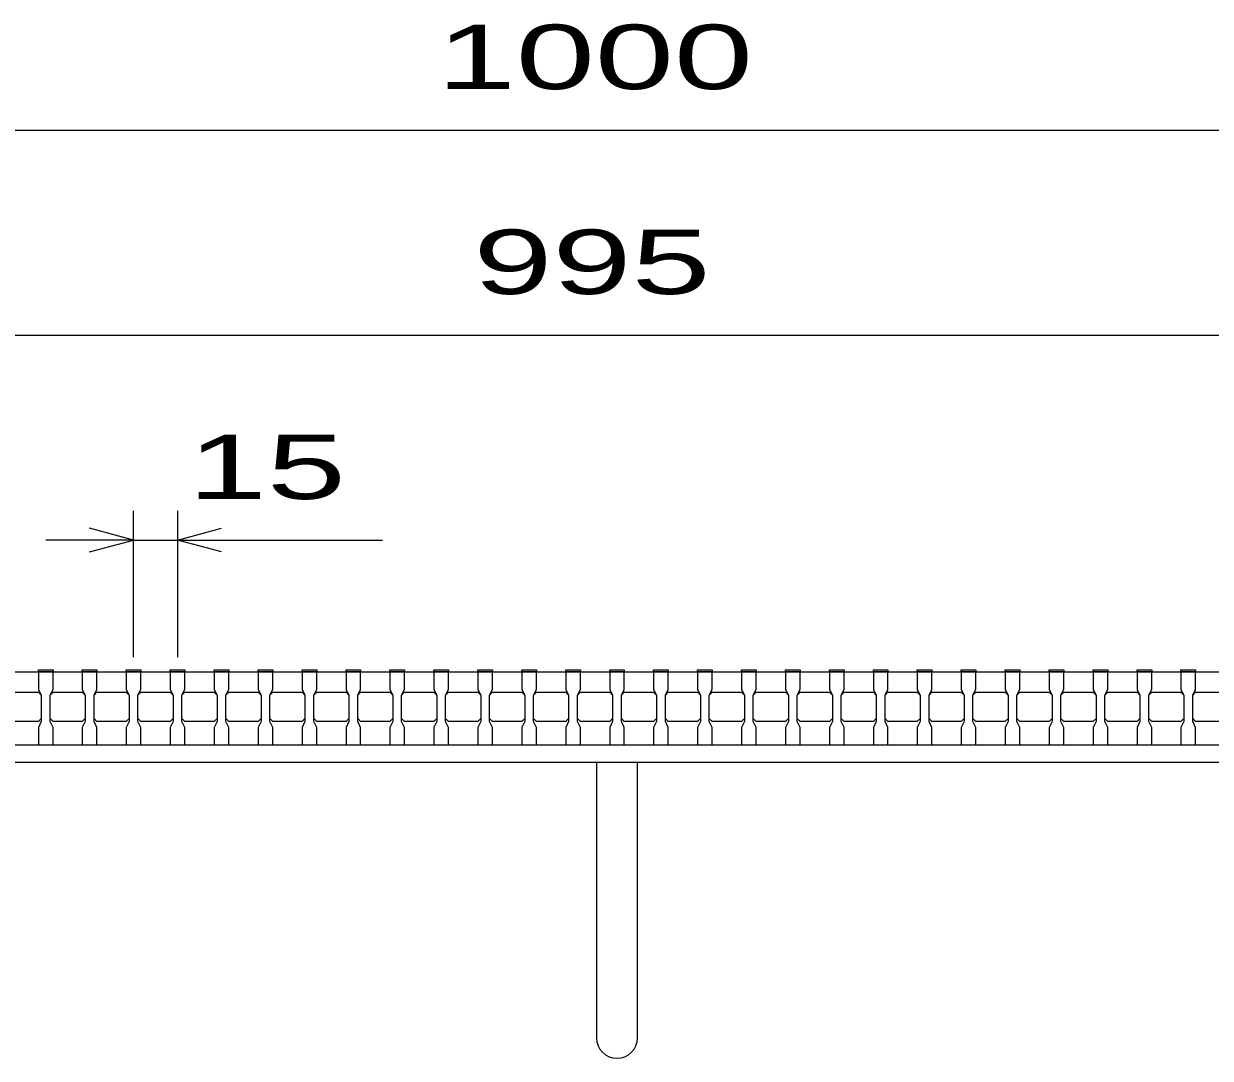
# Model space of a CAD drawing. Units: millimetres, scale not verified. Extents: x -1820 to 1731, y -1282 to 1054.
# Drawn here: x -1124 to -719, y -594.5 to -241.2 of the extents above; entities that cross this region are included whole.
import ezdxf
from ezdxf.enums import TextEntityAlignment as Align

# ---------------------------------------------------------------- set-up
doc = ezdxf.new("R2010")
doc.units = ezdxf.units.MM
doc.header["$LTSCALE"] = 10
for name, color, linetype, lineweight in [('16', 3, 'Continuous', 25), ('19', 6, 'Continuous', 25), ('22', 4, 'Continuous', 25)]:
    doc.layers.add(name, color=color, linetype=linetype, lineweight=lineweight)
doc.styles.add('ベクトル', font='')
doc.styles.get('ベクトル').set_extended_font_data('ベクトル')

msp = doc.modelspace()

# ---------------------------------------------------------------- linework, layer by layer
at = {"layer": '16'}
for p, q in [((-1419, -462.5), (-424, -462.5)), ((-1119, -462.5), (-1119, -461.8)), ((-1119, -461.8), (-1114, -461.8)), ((-1119, -462.5), (-1119, -468.5)), ((-1114, -462.5), (-1119, -462.5)), ((-1114, -461.8), (-1114, -462.5)), ((-1114, -468.5), (-1114, -462.5)), ((-1104, -462.5), (-1104, -461.8)), ((-1104, -461.8), (-1099, -461.8)), ((-1104, -462.5), (-1104, -468.5)), ((-1099, -462.5), (-1104, -462.5)), ((-1099, -461.8), (-1099, -462.5)), ((-1099, -468.5), (-1099, -462.5)), ((-1089, -462.5), (-1089, -461.8)), ((-1089, -461.8), (-1084, -461.8)), ((-1089, -462.5), (-1089, -468.5)), ((-1084, -462.5), (-1089, -462.5)), ((-1084, -461.8), (-1084, -462.5)), ((-1084, -468.5), (-1084, -462.5)), ((-1074, -462.5), (-1074, -461.8)), ((-1074, -461.8), (-1069, -461.8)), ((-1074, -462.5), (-1074, -468.5)), ((-1069, -462.5), (-1074, -462.5)), ((-1069, -461.8), (-1069, -462.5)), ((-1069, -468.5), (-1069, -462.5)), ((-1059, -462.5), (-1059, -461.8)), ((-1059, -461.8), (-1054, -461.8)), ((-1059, -462.5), (-1059, -468.5)), ((-1054, -462.5), (-1059, -462.5)), ((-1054, -461.8), (-1054, -462.5)), ((-1054, -468.5), (-1054, -462.5)), ((-1044, -462.5), (-1044, -461.8)), ((-1044, -461.8), (-1039, -461.8)), ((-1044, -462.5), (-1044, -468.5)), ((-1039, -462.5), (-1044, -462.5)), ((-1039, -461.8), (-1039, -462.5)), ((-1039, -468.5), (-1039, -462.5)), ((-1029, -462.5), (-1029, -461.8)), ((-1029, -461.8), (-1024, -461.8)), ((-1029, -462.5), (-1029, -468.5)), ((-1024, -462.5), (-1029, -462.5)), ((-1024, -461.8), (-1024, -462.5)), ((-1024, -468.5), (-1024, -462.5)), ((-1014, -462.5), (-1014, -461.8)), ((-1014, -461.8), (-1009, -461.8)), ((-1014, -462.5), (-1014, -468.5)), ((-1009, -462.5), (-1014, -462.5)), ((-1009, -461.8), (-1009, -462.5)), ((-1009, -468.5), (-1009, -462.5)), ((-999, -462.5), (-999, -461.8)), ((-999, -461.8), (-994, -461.8)), ((-999, -462.5), (-999, -468.5)), ((-994, -462.5), (-999, -462.5)), ((-994, -461.8), (-994, -462.5)), ((-994, -468.5), (-994, -462.5)), ((-984, -462.5), (-984, -461.8)), ((-984, -461.8), (-979, -461.8)), ((-984, -462.5), (-984, -468.5)), ((-979, -462.5), (-984, -462.5)), ((-979, -461.8), (-979, -462.5)), ((-979, -468.5), (-979, -462.5)), ((-969, -462.5), (-969, -461.8)), ((-969, -461.8), (-964, -461.8)), ((-969, -462.5), (-969, -468.5)), ((-964, -462.5), (-969, -462.5)), ((-964, -461.8), (-964, -462.5)), ((-964, -468.5), (-964, -462.5)), ((-954, -462.5), (-954, -461.8)), ((-954, -461.8), (-949, -461.8)), ((-954, -462.5), (-954, -468.5)), ((-949, -462.5), (-954, -462.5)), ((-949, -461.8), (-949, -462.5)), ((-949, -468.5), (-949, -462.5)), ((-939, -462.5), (-939, -461.8)), ((-939, -461.8), (-934, -461.8)), ((-939, -462.5), (-939, -468.5)), ((-934, -462.5), (-939, -462.5)), ((-934, -461.8), (-934, -462.5)), ((-934, -468.5), (-934, -462.5)), ((-924, -462.5), (-924, -461.8)), ((-924, -461.8), (-919, -461.8)), ((-924, -462.5), (-924, -468.5)), ((-919, -462.5), (-924, -462.5)), ((-919, -461.8), (-919, -462.5)), ((-919, -468.5), (-919, -462.5)), ((-909, -462.5), (-909, -461.8)), ((-909, -461.8), (-904, -461.8)), ((-909, -462.5), (-909, -468.5)), ((-904, -462.5), (-909, -462.5)), ((-904, -461.8), (-904, -462.5)), ((-904, -468.5), (-904, -462.5)), ((-894, -462.5), (-894, -461.8)), ((-894, -461.8), (-889, -461.8)), ((-894, -462.5), (-894, -468.5)), ((-889, -462.5), (-894, -462.5)), ((-889, -461.8), (-889, -462.5)), ((-889, -468.5), (-889, -462.5)), ((-879, -462.5), (-879, -461.8)), ((-879, -461.8), (-874, -461.8)), ((-879, -462.5), (-879, -468.5)), ((-874, -462.5), (-879, -462.5)), ((-874, -461.8), (-874, -462.5)), ((-874, -468.5), (-874, -462.5)), ((-864, -462.5), (-864, -461.8)), ((-864, -461.8), (-859, -461.8)), ((-864, -462.5), (-864, -468.5)), ((-859, -462.5), (-864, -462.5)), ((-859, -461.8), (-859, -462.5)), ((-859, -468.5), (-859, -462.5)), ((-849, -462.5), (-849, -461.8)), ((-849, -461.8), (-844, -461.8)), ((-849, -462.5), (-849, -468.5)), ((-844, -462.5), (-849, -462.5)), ((-844, -461.8), (-844, -462.5)), ((-844, -468.5), (-844, -462.5)), ((-834, -462.5), (-834, -461.8)), ((-834, -461.8), (-829, -461.8)), ((-834, -462.5), (-834, -468.5)), ((-829, -462.5), (-834, -462.5)), ((-829, -461.8), (-829, -462.5)), ((-829, -468.5), (-829, -462.5)), ((-819, -462.5), (-819, -461.8)), ((-819, -461.8), (-814, -461.8)), ((-819, -462.5), (-819, -468.5)), ((-814, -462.5), (-819, -462.5)), ((-814, -461.8), (-814, -462.5)), ((-814, -468.5), (-814, -462.5)), ((-804, -462.5), (-804, -461.8)), ((-804, -461.8), (-799, -461.8)), ((-804, -462.5), (-804, -468.5)), ((-799, -462.5), (-804, -462.5)), ((-799, -461.8), (-799, -462.5)), ((-799, -468.5), (-799, -462.5)), ((-789, -462.5), (-789, -461.8)), ((-789, -461.8), (-784, -461.8)), ((-789, -462.5), (-789, -468.5)), ((-784, -462.5), (-789, -462.5)), ((-784, -461.8), (-784, -462.5)), ((-784, -468.5), (-784, -462.5)), ((-774, -462.5), (-774, -461.8)), ((-774, -461.8), (-769, -461.8)), ((-774, -462.5), (-774, -468.5)), ((-769, -462.5), (-774, -462.5)), ((-769, -461.8), (-769, -462.5)), ((-769, -468.5), (-769, -462.5)), ((-759, -462.5), (-759, -461.8)), ((-759, -461.8), (-754, -461.8)), ((-759, -462.5), (-759, -468.5)), ((-754, -462.5), (-759, -462.5)), ((-754, -461.8), (-754, -462.5)), ((-754, -468.5), (-754, -462.5)), ((-744, -462.5), (-744, -461.8)), ((-744, -461.8), (-739, -461.8)), ((-744, -462.5), (-744, -468.5)), ((-739, -462.5), (-744, -462.5)), ((-739, -461.8), (-739, -462.5)), ((-739, -468.5), (-739, -462.5)), ((-729, -462.5), (-729, -461.8)), ((-729, -461.8), (-724, -461.8)), ((-729, -462.5), (-729, -468.5)), ((-724, -462.5), (-729, -462.5)), ((-724, -461.8), (-724, -462.5)), ((-724, -468.5), (-724, -462.5)), ((-1129, -469.5), (-1119, -469.5)), ((-1119, -468.5), (-1118, -470.5)), ((-1119, -469.5), (-1118, -470.5)), ((-1115, -470.5), (-1114, -468.5)), ((-1115, -470.5), (-1114, -469.5)), ((-1114, -469.5), (-1104, -469.5)), ((-1104, -468.5), (-1103, -470.5)), ((-1104, -469.5), (-1103, -470.5)), ((-1100, -470.5), (-1099, -468.5)), ((-1100, -470.5), (-1099, -469.5)), ((-1099, -469.5), (-1089, -469.5)), ((-1089, -468.5), (-1088, -470.5)), ((-1089, -469.5), (-1088, -470.5)), ((-1085, -470.5), (-1084, -468.5)), ((-1085, -470.5), (-1084, -469.5)), ((-1084, -469.5), (-1074, -469.5)), ((-1074, -468.5), (-1073, -470.5)), ((-1074, -469.5), (-1073, -470.5)), ((-1070, -470.5), (-1069, -468.5)), ((-1070, -470.5), (-1069, -469.5)), ((-1069, -469.5), (-1059, -469.5)), ((-1059, -468.5), (-1058, -470.5)), ((-1059, -469.5), (-1058, -470.5)), ((-1055, -470.5), (-1054, -468.5)), ((-1055, -470.5), (-1054, -469.5)), ((-1054, -469.5), (-1044, -469.5)), ((-1044, -468.5), (-1043, -470.5)), ((-1044, -469.5), (-1043, -470.5)), ((-1040, -470.5), (-1039, -468.5)), ((-1040, -470.5), (-1039, -469.5)), ((-1039, -469.5), (-1029, -469.5)), ((-1029, -468.5), (-1028, -470.5)), ((-1029, -469.5), (-1028, -470.5)), ((-1025, -470.5), (-1024, -468.5)), ((-1025, -470.5), (-1024, -469.5)), ((-1024, -469.5), (-1014, -469.5)), ((-1014, -468.5), (-1013, -470.5)), ((-1014, -469.5), (-1013, -470.5)), ((-1010, -470.5), (-1009, -468.5)), ((-1010, -470.5), (-1009, -469.5)), ((-1009, -469.5), (-999, -469.5)), ((-999, -468.5), (-998, -470.5)), ((-999, -469.5), (-998, -470.5)), ((-995, -470.5), (-994, -468.5)), ((-995, -470.5), (-994, -469.5)), ((-994, -469.5), (-984, -469.5)), ((-984, -468.5), (-983, -470.5)), ((-984, -469.5), (-983, -470.5)), ((-980, -470.5), (-979, -468.5)), ((-980, -470.5), (-979, -469.5)), ((-979, -469.5), (-969, -469.5)), ((-969, -468.5), (-968, -470.5)), ((-969, -469.5), (-968, -470.5)), ((-965, -470.5), (-964, -468.5)), ((-965, -470.5), (-964, -469.5)), ((-964, -469.5), (-954, -469.5)), ((-954, -468.5), (-953, -470.5)), ((-954, -469.5), (-953, -470.5)), ((-950, -470.5), (-949, -468.5)), ((-950, -470.5), (-949, -469.5)), ((-949, -469.5), (-939, -469.5)), ((-939, -468.5), (-938, -470.5)), ((-939, -469.5), (-938, -470.5)), ((-935, -470.5), (-934, -468.5)), ((-935, -470.5), (-934, -469.5)), ((-934, -469.5), (-924, -469.5)), ((-924, -468.5), (-923, -470.5)), ((-924, -469.5), (-923, -470.5)), ((-920, -470.5), (-919, -468.5)), ((-920, -470.5), (-919, -469.5)), ((-919, -469.5), (-909, -469.5)), ((-909, -468.5), (-908, -470.5)), ((-909, -469.5), (-908, -470.5)), ((-905, -470.5), (-904, -468.5)), ((-905, -470.5), (-904, -469.5)), ((-904, -469.5), (-894, -469.5)), ((-894, -468.5), (-893, -470.5)), ((-894, -469.5), (-893, -470.5)), ((-890, -470.5), (-889, -468.5)), ((-890, -470.5), (-889, -469.5)), ((-889, -469.5), (-879, -469.5)), ((-879, -468.5), (-878, -470.5)), ((-879, -469.5), (-878, -470.5)), ((-875, -470.5), (-874, -468.5)), ((-875, -470.5), (-874, -469.5)), ((-874, -469.5), (-864, -469.5)), ((-864, -468.5), (-863, -470.5)), ((-864, -469.5), (-863, -470.5)), ((-860, -470.5), (-859, -468.5)), ((-860, -470.5), (-859, -469.5)), ((-859, -469.5), (-849, -469.5)), ((-849, -468.5), (-848, -470.5)), ((-849, -469.5), (-848, -470.5)), ((-845, -470.5), (-844, -468.5)), ((-845, -470.5), (-844, -469.5)), ((-844, -469.5), (-834, -469.5)), ((-834, -468.5), (-833, -470.5)), ((-834, -469.5), (-833, -470.5)), ((-830, -470.5), (-829, -468.5)), ((-830, -470.5), (-829, -469.5)), ((-829, -469.5), (-819, -469.5)), ((-819, -468.5), (-818, -470.5)), ((-819, -469.5), (-818, -470.5)), ((-815, -470.5), (-814, -468.5)), ((-815, -470.5), (-814, -469.5)), ((-814, -469.5), (-804, -469.5)), ((-804, -468.5), (-803, -470.5)), ((-804, -469.5), (-803, -470.5)), ((-800, -470.5), (-799, -468.5)), ((-800, -470.5), (-799, -469.5)), ((-799, -469.5), (-789, -469.5)), ((-789, -468.5), (-788, -470.5)), ((-789, -469.5), (-788, -470.5)), ((-785, -470.5), (-784, -468.5)), ((-785, -470.5), (-784, -469.5)), ((-784, -469.5), (-774, -469.5)), ((-774, -468.5), (-773, -470.5)), ((-774, -469.5), (-773, -470.5)), ((-770, -470.5), (-769, -468.5)), ((-770, -470.5), (-769, -469.5)), ((-769, -469.5), (-759, -469.5)), ((-759, -468.5), (-758, -470.5)), ((-759, -469.5), (-758, -470.5)), ((-755, -470.5), (-754, -468.5)), ((-755, -470.5), (-754, -469.5)), ((-754, -469.5), (-744, -469.5)), ((-744, -468.5), (-743, -470.5)), ((-744, -469.5), (-743, -470.5)), ((-740, -470.5), (-739, -468.5)), ((-740, -470.5), (-739, -469.5)), ((-739, -469.5), (-729, -469.5)), ((-729, -468.5), (-728, -470.5)), ((-729, -469.5), (-728, -470.5)), ((-725, -470.5), (-724, -468.5)), ((-725, -470.5), (-724, -469.5)), ((-724, -469.5), (-714, -469.5)), ((-1118, -470.5), (-1118, -479.5)), ((-1115, -479.5), (-1115, -470.5)), ((-1103, -470.5), (-1103, -479.5)), ((-1100, -479.5), (-1100, -470.5)), ((-1088, -470.5), (-1088, -479.5)), ((-1085, -479.5), (-1085, -470.5)), ((-1073, -470.5), (-1073, -479.5)), ((-1070, -479.5), (-1070, -470.5)), ((-1058, -470.5), (-1058, -479.5)), ((-1055, -479.5), (-1055, -470.5)), ((-1043, -470.5), (-1043, -479.5)), ((-1040, -479.5), (-1040, -470.5)), ((-1028, -470.5), (-1028, -479.5)), ((-1025, -479.5), (-1025, -470.5)), ((-1013, -470.5), (-1013, -479.5)), ((-1010, -479.5), (-1010, -470.5)), ((-998, -470.5), (-998, -479.5)), ((-995, -479.5), (-995, -470.5)), ((-983, -470.5), (-983, -479.5)), ((-980, -479.5), (-980, -470.5)), ((-968, -470.5), (-968, -479.5)), ((-965, -479.5), (-965, -470.5)), ((-953, -470.5), (-953, -479.5)), ((-950, -479.5), (-950, -470.5)), ((-938, -470.5), (-938, -479.5)), ((-935, -479.5), (-935, -470.5)), ((-923, -470.5), (-923, -479.5)), ((-920, -479.5), (-920, -470.5)), ((-908, -470.5), (-908, -479.5)), ((-905, -479.5), (-905, -470.5)), ((-893, -470.5), (-893, -479.5)), ((-890, -479.5), (-890, -470.5)), ((-878, -470.5), (-878, -479.5)), ((-875, -479.5), (-875, -470.5)), ((-863, -470.5), (-863, -479.5)), ((-860, -479.5), (-860, -470.5)), ((-848, -470.5), (-848, -479.5)), ((-845, -479.5), (-845, -470.5)), ((-833, -470.5), (-833, -479.5)), ((-830, -479.5), (-830, -470.5)), ((-818, -470.5), (-818, -479.5)), ((-815, -479.5), (-815, -470.5)), ((-803, -470.5), (-803, -479.5)), ((-800, -479.5), (-800, -470.5)), ((-788, -470.5), (-788, -479.5)), ((-785, -479.5), (-785, -470.5)), ((-773, -470.5), (-773, -479.5)), ((-770, -479.5), (-770, -470.5)), ((-758, -470.5), (-758, -479.5)), ((-755, -479.5), (-755, -470.5)), ((-743, -470.5), (-743, -479.5)), ((-740, -479.5), (-740, -470.5)), ((-728, -470.5), (-728, -479.5)), ((-725, -479.5), (-725, -470.5)), ((-1119, -479.5), (-1129, -479.5)), ((-1118, -478.5), (-1119, -479.5)), ((-1118, -479.5), (-1119, -481.5)), ((-1119, -481.5), (-1119, -487.5)), ((-1114, -479.5), (-1115, -478.5)), ((-1114, -481.5), (-1115, -479.5)), ((-1104, -479.5), (-1114, -479.5)), ((-1114, -487.5), (-1114, -481.5)), ((-1103, -478.5), (-1104, -479.5)), ((-1103, -479.5), (-1104, -481.5)), ((-1104, -481.5), (-1104, -487.5)), ((-1099, -479.5), (-1100, -478.5)), ((-1099, -481.5), (-1100, -479.5)), ((-1089, -479.5), (-1099, -479.5)), ((-1099, -487.5), (-1099, -481.5)), ((-1088, -478.5), (-1089, -479.5)), ((-1088, -479.5), (-1089, -481.5)), ((-1089, -481.5), (-1089, -487.5)), ((-1084, -479.5), (-1085, -478.5)), ((-1084, -481.5), (-1085, -479.5)), ((-1074, -479.5), (-1084, -479.5)), ((-1084, -487.5), (-1084, -481.5)), ((-1073, -478.5), (-1074, -479.5)), ((-1073, -479.5), (-1074, -481.5)), ((-1074, -481.5), (-1074, -487.5)), ((-1069, -479.5), (-1070, -478.5)), ((-1069, -481.5), (-1070, -479.5)), ((-1059, -479.5), (-1069, -479.5)), ((-1069, -487.5), (-1069, -481.5)), ((-1058, -478.5), (-1059, -479.5)), ((-1058, -479.5), (-1059, -481.5)), ((-1059, -481.5), (-1059, -487.5)), ((-1054, -479.5), (-1055, -478.5)), ((-1054, -481.5), (-1055, -479.5)), ((-1044, -479.5), (-1054, -479.5)), ((-1054, -487.5), (-1054, -481.5)), ((-1043, -478.5), (-1044, -479.5)), ((-1043, -479.5), (-1044, -481.5)), ((-1044, -481.5), (-1044, -487.5)), ((-1039, -479.5), (-1040, -478.5)), ((-1039, -481.5), (-1040, -479.5)), ((-1029, -479.5), (-1039, -479.5)), ((-1039, -487.5), (-1039, -481.5)), ((-1028, -478.5), (-1029, -479.5)), ((-1028, -479.5), (-1029, -481.5)), ((-1029, -481.5), (-1029, -487.5)), ((-1024, -479.5), (-1025, -478.5)), ((-1024, -481.5), (-1025, -479.5)), ((-1014, -479.5), (-1024, -479.5)), ((-1024, -487.5), (-1024, -481.5)), ((-1013, -478.5), (-1014, -479.5)), ((-1013, -479.5), (-1014, -481.5)), ((-1014, -481.5), (-1014, -487.5)), ((-1009, -479.5), (-1010, -478.5)), ((-1009, -481.5), (-1010, -479.5)), ((-999, -479.5), (-1009, -479.5)), ((-1009, -487.5), (-1009, -481.5)), ((-998, -478.5), (-999, -479.5)), ((-998, -479.5), (-999, -481.5)), ((-999, -481.5), (-999, -487.5)), ((-994, -479.5), (-995, -478.5)), ((-994, -481.5), (-995, -479.5)), ((-984, -479.5), (-994, -479.5)), ((-994, -487.5), (-994, -481.5)), ((-983, -478.5), (-984, -479.5)), ((-983, -479.5), (-984, -481.5)), ((-984, -481.5), (-984, -487.5)), ((-979, -479.5), (-980, -478.5)), ((-979, -481.5), (-980, -479.5)), ((-969, -479.5), (-979, -479.5)), ((-979, -487.5), (-979, -481.5)), ((-968, -478.5), (-969, -479.5)), ((-968, -479.5), (-969, -481.5)), ((-969, -481.5), (-969, -487.5)), ((-964, -479.5), (-965, -478.5)), ((-964, -481.5), (-965, -479.5)), ((-954, -479.5), (-964, -479.5)), ((-964, -487.5), (-964, -481.5)), ((-953, -478.5), (-954, -479.5)), ((-953, -479.5), (-954, -481.5)), ((-954, -481.5), (-954, -487.5)), ((-949, -479.5), (-950, -478.5)), ((-949, -481.5), (-950, -479.5)), ((-939, -479.5), (-949, -479.5)), ((-949, -487.5), (-949, -481.5)), ((-938, -478.5), (-939, -479.5)), ((-938, -479.5), (-939, -481.5)), ((-939, -481.5), (-939, -487.5)), ((-934, -479.5), (-935, -478.5)), ((-934, -481.5), (-935, -479.5)), ((-924, -479.5), (-934, -479.5)), ((-934, -487.5), (-934, -481.5)), ((-923, -478.5), (-924, -479.5)), ((-923, -479.5), (-924, -481.5)), ((-924, -481.5), (-924, -487.5)), ((-919, -479.5), (-920, -478.5)), ((-919, -481.5), (-920, -479.5)), ((-909, -479.5), (-919, -479.5)), ((-919, -487.5), (-919, -481.5)), ((-908, -478.5), (-909, -479.5)), ((-908, -479.5), (-909, -481.5)), ((-909, -481.5), (-909, -487.5)), ((-904, -479.5), (-905, -478.5)), ((-904, -481.5), (-905, -479.5)), ((-894, -479.5), (-904, -479.5)), ((-904, -487.5), (-904, -481.5)), ((-893, -478.5), (-894, -479.5)), ((-893, -479.5), (-894, -481.5)), ((-894, -481.5), (-894, -487.5)), ((-889, -479.5), (-890, -478.5)), ((-889, -481.5), (-890, -479.5)), ((-879, -479.5), (-889, -479.5)), ((-889, -487.5), (-889, -481.5)), ((-878, -478.5), (-879, -479.5)), ((-878, -479.5), (-879, -481.5)), ((-879, -481.5), (-879, -487.5)), ((-874, -479.5), (-875, -478.5)), ((-874, -481.5), (-875, -479.5)), ((-864, -479.5), (-874, -479.5)), ((-874, -487.5), (-874, -481.5)), ((-863, -478.5), (-864, -479.5)), ((-863, -479.5), (-864, -481.5)), ((-864, -481.5), (-864, -487.5)), ((-859, -479.5), (-860, -478.5)), ((-859, -481.5), (-860, -479.5)), ((-849, -479.5), (-859, -479.5)), ((-859, -487.5), (-859, -481.5)), ((-848, -478.5), (-849, -479.5)), ((-848, -479.5), (-849, -481.5)), ((-849, -481.5), (-849, -487.5)), ((-844, -479.5), (-845, -478.5)), ((-844, -481.5), (-845, -479.5)), ((-834, -479.5), (-844, -479.5)), ((-844, -487.5), (-844, -481.5)), ((-833, -478.5), (-834, -479.5)), ((-833, -479.5), (-834, -481.5)), ((-834, -481.5), (-834, -487.5)), ((-829, -479.5), (-830, -478.5)), ((-829, -481.5), (-830, -479.5)), ((-819, -479.5), (-829, -479.5)), ((-829, -487.5), (-829, -481.5)), ((-818, -478.5), (-819, -479.5)), ((-818, -479.5), (-819, -481.5)), ((-819, -481.5), (-819, -487.5)), ((-814, -479.5), (-815, -478.5)), ((-814, -481.5), (-815, -479.5)), ((-804, -479.5), (-814, -479.5)), ((-814, -487.5), (-814, -481.5)), ((-803, -478.5), (-804, -479.5)), ((-803, -479.5), (-804, -481.5)), ((-804, -481.5), (-804, -487.5)), ((-799, -479.5), (-800, -478.5)), ((-799, -481.5), (-800, -479.5)), ((-789, -479.5), (-799, -479.5)), ((-799, -487.5), (-799, -481.5)), ((-788, -478.5), (-789, -479.5)), ((-788, -479.5), (-789, -481.5)), ((-789, -481.5), (-789, -487.5)), ((-784, -479.5), (-785, -478.5)), ((-784, -481.5), (-785, -479.5)), ((-774, -479.5), (-784, -479.5)), ((-784, -487.5), (-784, -481.5)), ((-773, -478.5), (-774, -479.5)), ((-773, -479.5), (-774, -481.5)), ((-774, -481.5), (-774, -487.5)), ((-769, -479.5), (-770, -478.5)), ((-769, -481.5), (-770, -479.5)), ((-759, -479.5), (-769, -479.5)), ((-769, -487.5), (-769, -481.5)), ((-758, -478.5), (-759, -479.5)), ((-758, -479.5), (-759, -481.5)), ((-759, -481.5), (-759, -487.5)), ((-754, -479.5), (-755, -478.5)), ((-754, -481.5), (-755, -479.5)), ((-744, -479.5), (-754, -479.5)), ((-754, -487.5), (-754, -481.5)), ((-743, -478.5), (-744, -479.5)), ((-743, -479.5), (-744, -481.5)), ((-744, -481.5), (-744, -487.5)), ((-739, -479.5), (-740, -478.5)), ((-739, -481.5), (-740, -479.5)), ((-729, -479.5), (-739, -479.5)), ((-739, -487.5), (-739, -481.5)), ((-728, -478.5), (-729, -479.5)), ((-728, -479.5), (-729, -481.5)), ((-729, -481.5), (-729, -487.5)), ((-724, -479.5), (-725, -478.5)), ((-724, -481.5), (-725, -479.5)), ((-714, -479.5), (-724, -479.5)), ((-724, -487.5), (-724, -481.5)), ((-1419, -487.5), (-424, -487.5)), ((-1119, -487.5), (-1114, -487.5)), ((-1104, -487.5), (-1099, -487.5)), ((-1089, -487.5), (-1084, -487.5)), ((-1074, -487.5), (-1069, -487.5)), ((-1059, -487.5), (-1054, -487.5)), ((-1044, -487.5), (-1039, -487.5)), ((-1029, -487.5), (-1024, -487.5)), ((-1014, -487.5), (-1009, -487.5)), ((-999, -487.5), (-994, -487.5)), ((-984, -487.5), (-979, -487.5)), ((-969, -487.5), (-964, -487.5)), ((-954, -487.5), (-949, -487.5)), ((-939, -487.5), (-934, -487.5)), ((-924, -487.5), (-919, -487.5)), ((-909, -487.5), (-904, -487.5)), ((-894, -487.5), (-889, -487.5)), ((-879, -487.5), (-874, -487.5)), ((-864, -487.5), (-859, -487.5)), ((-849, -487.5), (-844, -487.5)), ((-834, -487.5), (-829, -487.5)), ((-819, -487.5), (-814, -487.5)), ((-804, -487.5), (-799, -487.5)), ((-789, -487.5), (-784, -487.5)), ((-774, -487.5), (-769, -487.5)), ((-759, -487.5), (-754, -487.5)), ((-744, -487.5), (-739, -487.5)), ((-729, -487.5), (-724, -487.5))]:
    msp.add_line(p, q, dxfattribs=at)
at = {"layer": '19'}
for p, q in [((-1421.5, -487.5), (-421.5, -487.5)), ((-421.5, -493.5), (-1421.5, -493.5)), ((-928.5, -493.5), (-928.5, -587.5)), ((-914.5, -587.5), (-914.5, -493.5))]:
    msp.add_line(p, q, dxfattribs=at)
msp.add_arc((-921.5, -587.5), 7, 180, 0, dxfattribs=at)
at = {"layer": '22'}
for p, q in [((-1421.5, -277.5), (-421.5, -277.5)), ((-1419, -347.5), (-424, -347.5)), ((-1086.5, -457.5), (-1086.5, -407.5)), ((-1071.5, -407.5), (-1071.5, -457.5)), ((-1086.5, -417.5), (-1101.5, -413.5)), ((-1071.5, -417.5), (-1056.5, -413.5)), ((-1086.5, -417.5), (-1116.5, -417.5)), ((-1101.5, -421.5), (-1086.5, -417.5)), ((-1086.5, -417.5), (-1071.5, -417.5)), ((-1056.5, -421.5), (-1071.5, -417.5)), ((-1071.5, -417.5), (-1001.5, -417.5))]:
    msp.add_line(p, q, dxfattribs=at)

# ---------------------------------------------------------------- texts
at = {"layer": '22', "color": 2, "style": 'ベクトル', "width": 1.65}
for s, p in [(' 1000 ', (-996.5, -252.5)), (' 995 ', (-984, -322.5)), (' 15 ', (-1081.5, -392.5))]:
    msp.add_text(s, height=21.99, dxfattribs=at).set_placement(p, align=Align.MIDDLE_LEFT)

doc.saveas('drawing.dxf')
